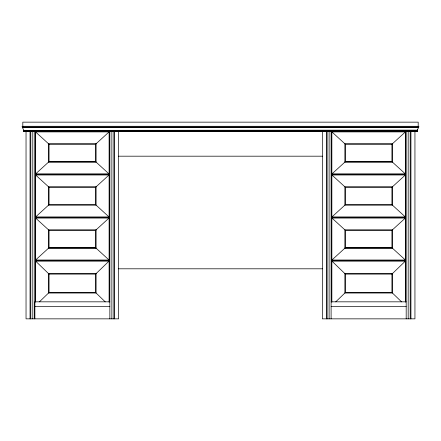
<?xml version="1.0" encoding="UTF-8"?>
<svg xmlns="http://www.w3.org/2000/svg" width="441" height="441" viewBox="0 0 441 441"><rect width="100%" height="100%" fill="white"/><g stroke="black" fill="none" stroke-linecap="round" stroke-linejoin="round"><path stroke-width="0.66" d="M24.035 131.247L23.665 130.503M416.966 131.247L417.335 130.503M23.329 130.123L23.417 130.503L417.71 130.376A2.293 1.621 90 0 1 417.682 129.351L418.939 126.754L418.674 126.297L22.425 126.286L22.05 126.655L22.425 127.03L418.575 127.03M39.387 301.865L49.039 292.537L95.587 292.532L105.245 301.865M35.28 301.738L35.28 260.791L49.039 274.087L95.587 274.093L109.346 260.796L109.351 301.738M335.717 301.865L345.369 292.537L391.922 292.532L401.58 301.865M331.621 260.796L345.369 274.087L391.922 274.093L405.676 260.796L405.681 301.738M35.286 174.201L49.039 161.649L95.587 161.643L109.346 174.201L109.351 131.666L35.28 131.666L35.28 174.206L109.351 174.206M35.286 131.672L49.039 144.224L95.587 144.229L109.346 131.672M35.28 217.248L109.351 217.248L109.351 174.708L35.28 174.708L35.28 217.248L49.039 204.69M35.286 174.713L49.039 187.265L95.587 187.271L109.346 174.713M35.286 260.284L49.039 247.732L95.587 247.726L109.346 260.284L109.351 217.749L35.28 217.749L35.28 260.289L109.351 260.289M35.286 217.755L49.039 230.307L95.587 230.312L109.346 217.755M331.621 174.201L345.369 161.649L391.922 161.643L405.676 174.201L405.681 131.666L331.61 131.666L331.61 174.206L405.681 174.206M331.621 131.672L345.369 144.224L391.922 144.229L405.676 131.672M331.621 217.242L345.369 204.69M331.621 174.713L345.369 187.265L391.922 187.271L405.676 174.713M331.621 260.284L345.369 247.732L391.922 247.726L405.676 260.284L405.681 217.749L331.61 217.749L331.61 260.289L405.681 260.289M331.621 217.755L345.369 230.307L391.922 230.312L405.676 217.755M417.065 131.247L23.886 131.231M22.425 127.03L22.425 127.526L418.575 127.526M23.66 130.927L417.34 130.927M23.665 130.977L417.335 130.977M23.698 131.071L417.302 131.071M23.753 131.153L417.247 131.153M118.508 156.186L322.47 156.186M48.769 161.847L95.862 161.847M345.099 161.847L392.192 161.847M405.681 217.248L331.61 217.248L331.61 174.708L405.681 174.708L405.681 217.248L391.922 204.69M48.769 247.925L95.862 247.925M345.099 247.925L392.192 247.925M35.28 260.791L109.351 260.791M405.681 260.791L331.61 260.791L331.61 301.738M118.508 268.801L322.47 268.801M109.853 301.831L34.778 301.831L34.778 318.849L34.795 131.159M331.108 301.831L406.183 301.831M34.778 306.335L109.853 306.335M331.108 306.335L406.183 306.335M95.592 204.69L109.346 217.242M22.425 127.526L23.318 129.351A2.282 1.615 -90 0 1 23.29 130.376L417.671 130.123A2.282 1.615 -90 0 1 417.682 129.351M418.195 126.655L418.195 122.151L22.805 122.151L22.805 126.655M414.942 131.159L414.942 318.849L322.349 318.849L322.349 131.159M410.94 131.159L410.94 318.849M410.191 131.159L410.191 318.849M408.184 131.159L408.184 318.849M406.183 131.159L406.183 318.849M405.433 302.162L405.433 261.033L331.858 261.033L331.858 302.162M391.922 144.229L391.922 161.643M391.922 187.271L391.922 204.685L345.375 204.685L345.375 187.271M391.922 230.312L391.922 247.726M391.922 274.093L391.922 292.532M345.375 144.229L345.375 161.643M345.375 230.312L345.375 247.726M345.375 274.093L345.375 292.532M331.108 131.159L331.108 318.849M329.107 131.159L329.107 318.849M327.106 131.159L327.106 318.849M326.357 131.159L326.357 318.849M118.629 131.159L118.629 318.849L26.036 318.849L26.036 131.159M114.627 131.159L114.627 318.849M113.872 131.159L113.872 318.849M111.871 131.159L111.871 318.849M109.87 131.159L109.853 318.849M109.103 302.162L109.103 261.033L35.528 261.033L35.528 302.162M95.587 144.229L95.587 161.643M95.587 187.271L95.587 204.685L49.045 204.685L49.045 187.271M95.587 230.312L95.587 247.726M95.587 274.093L95.587 292.532M49.045 144.229L49.045 161.643M49.045 230.312L49.045 247.726M49.045 274.093L49.045 292.532M32.794 131.159L32.794 318.849M30.793 131.159L30.793 318.849M30.043 131.159L30.043 318.849M109.103 131.892L35.528 131.892L35.528 173.98L109.103 173.98L109.103 131.892M405.433 131.892L331.858 131.892L331.858 173.98L405.433 173.98L405.433 131.892M96.088 143.772L48.543 143.772L48.543 162.101L96.088 162.101L96.088 143.772M392.418 143.772L344.873 143.772L344.873 162.101L392.418 162.101L392.418 143.772M109.103 174.934L35.528 174.934L35.528 217.022L109.103 217.022L109.103 174.934M405.433 174.934L331.858 174.934L331.858 217.022L405.433 217.022L405.433 174.934M96.088 186.813L48.543 186.813L48.543 205.142L96.088 205.142L96.088 186.813M392.418 186.813L344.873 186.813L344.873 205.142L392.418 205.142L392.418 186.813M109.103 217.975L35.528 217.975L35.528 260.063L109.103 260.063L109.103 217.975M405.433 217.975L331.858 217.975L331.858 260.063L405.433 260.063L405.433 217.975M96.088 229.855L48.543 229.855L48.543 248.184L96.088 248.184L96.088 229.855M392.418 229.855L344.873 229.855L344.873 248.184L392.418 248.184L392.418 229.855M96.088 273.607L48.543 273.607L48.543 293.017L96.088 293.017L96.088 273.607M392.418 273.607L344.873 273.607L344.873 293.017L392.418 293.017L392.418 273.607"/></g></svg>
